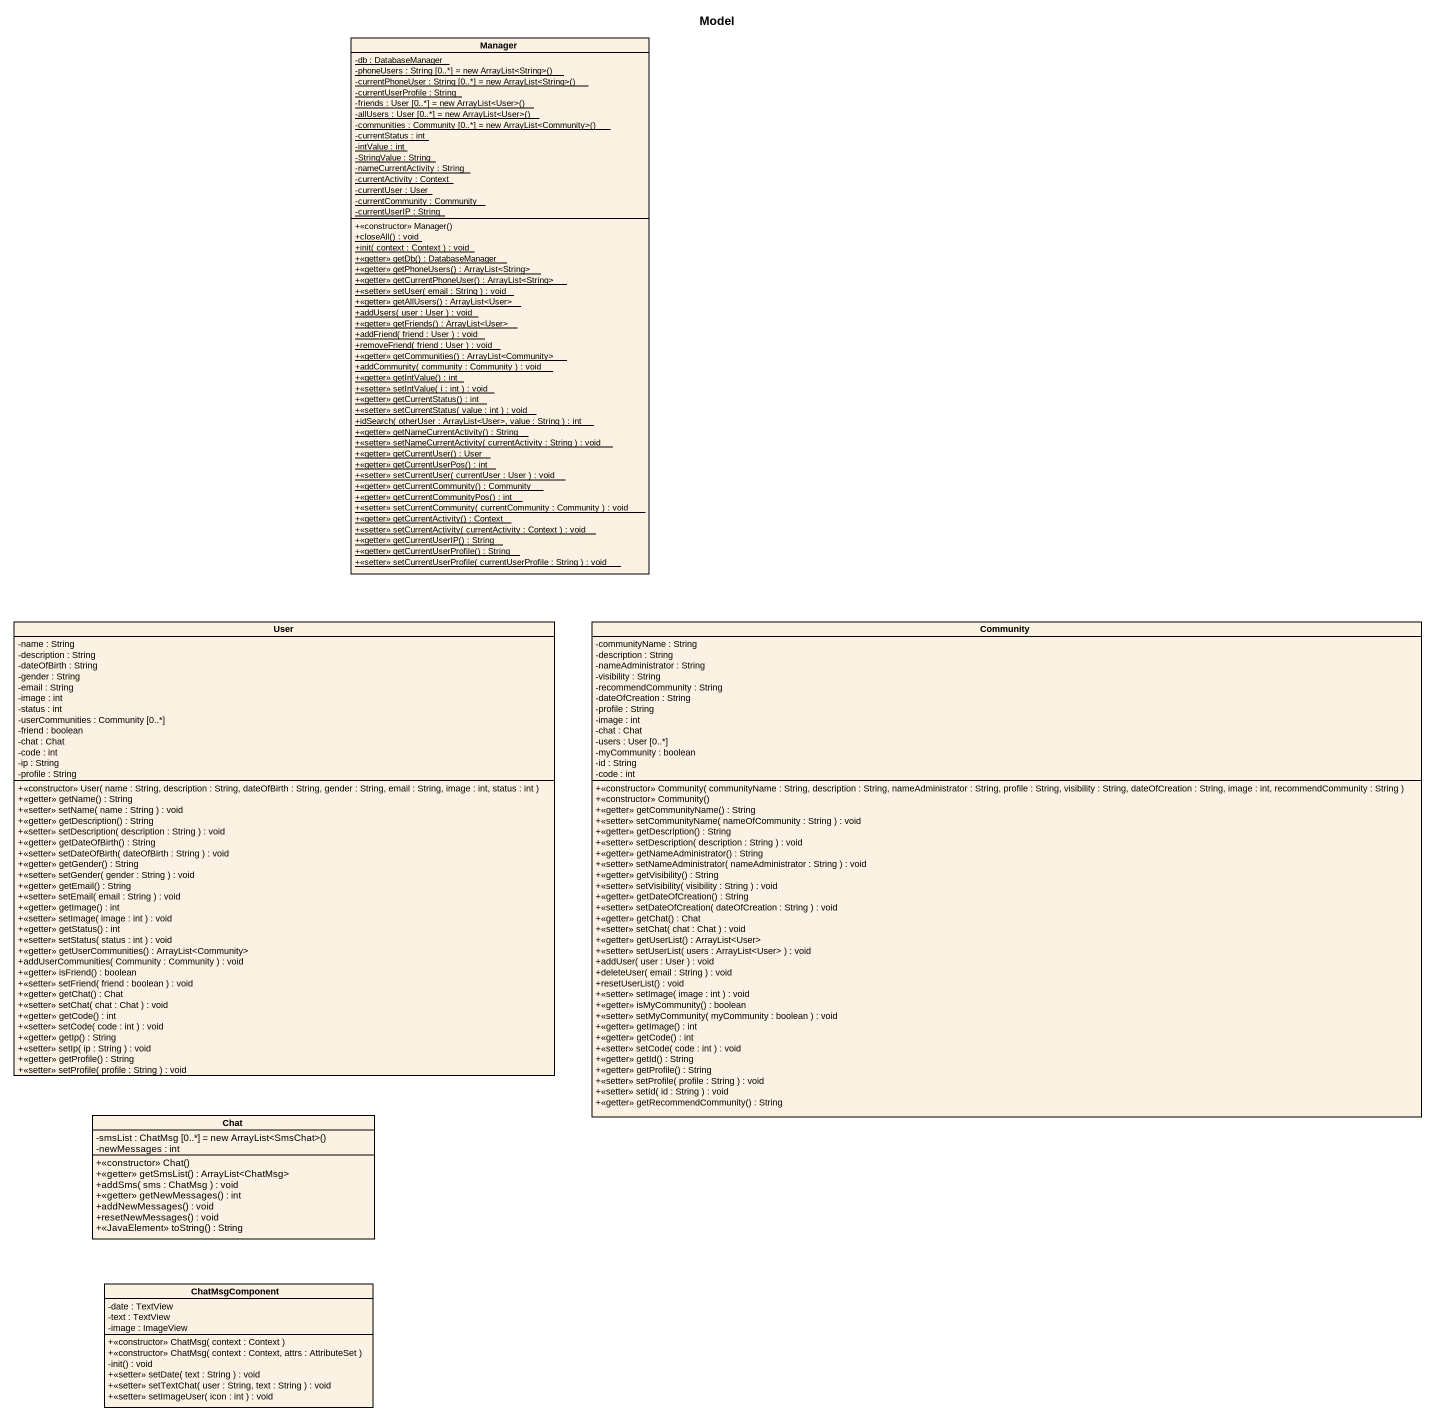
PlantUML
@startuml
title Model
hide circle
hide empty members
skinparam classAttributeIconSize 0
class Manager {
  {static} -db : DatabaseManager
  {static} {field} -phoneUsers : String [0..*] = new ArrayList<String>()
  {static} {field} -currentPhoneUser : String [0..*] = new ArrayList<String>()
  {static} -currentUserProfile : String
  {static} {field} -friends : User [0..*] = new ArrayList<User>()
  {static} {field} -allUsers : User [0..*] = new ArrayList<User>()
  {static} {field} -communities : Community [0..*] = new ArrayList<Community>()
  {static} -currentStatus : int
  {static} -intValue : int
  {static} -StringValue : String
  {static} -nameCurrentActivity : String
  {static} -currentActivity : Context
  {static} -currentUser : User
  {static} -currentCommunity : Community
  {static} -currentUserIP : String
  +<<constructor>> Manager()
  {static} +closeAll() : void
  {static} +init( context : Context ) : void
  {static} +<<getter>> getDb() : DatabaseManager
  {static} +<<getter>> getPhoneUsers() : ArrayList<String>
  {static} +<<getter>> getCurrentPhoneUser() : ArrayList<String>
  {static} +<<setter>> setUser( email : String ) : void
  {static} +<<getter>> getAllUsers() : ArrayList<User>
  {static} +addUsers( user : User ) : void
  {static} +<<getter>> getFriends() : ArrayList<User>
  {static} +addFriend( friend : User ) : void
  {static} +removeFriend( friend : User ) : void
  {static} +<<getter>> getCommunities() : ArrayList<Community>
  {static} +addCommunity( community : Community ) : void
  {static} +<<getter>> getIntValue() : int
  {static} +<<setter>> setIntValue( i : int ) : void
  {static} +<<getter>> getCurrentStatus() : int
  {static} +<<setter>> setCurrentStatus( value : int ) : void
  {static} +idSearch( otherUser : ArrayList<User>, value : String ) : int
  {static} +<<getter>> getNameCurrentActivity() : String
  {static} +<<setter>> setNameCurrentActivity( currentActivity : String ) : void
  {static} +<<getter>> getCurrentUser() : User
  {static} +<<getter>> getCurrentUserPos() : int
  {static} +<<setter>> setCurrentUser( currentUser : User ) : void
  {static} +<<getter>> getCurrentCommunity() : Community
  {static} +<<getter>> getCurrentCommunityPos() : int
  {static} +<<setter>> setCurrentCommunity( currentCommunity : Community ) : void
  {static} +<<getter>> getCurrentActivity() : Context
  {static} +<<setter>> setCurrentActivity( currentActivity : Context ) : void
  {static} +<<getter>> getCurrentUserIP() : String
  {static} +<<getter>> getCurrentUserProfile() : String
  {static} +<<setter>> setCurrentUserProfile( currentUserProfile : String ) : void
}
class User {
  -name : String
  -description : String
  -dateOfBirth : String
  -gender : String
  -email : String
  -image : int
  -status : int
  -userCommunities : Community [0..*]
  -friend : boolean
  -chat : Chat
  -code : int
  -ip : String
  -profile : String
  +<<constructor>> User( name : String, description : String, dateOfBirth : String, gender : String, email : String, image : int, status : int )
  +<<getter>> getName() : String
  +<<setter>> setName( name : String ) : void
  +<<getter>> getDescription() : String
  +<<setter>> setDescription( description : String ) : void
  +<<getter>> getDateOfBirth() : String
  +<<setter>> setDateOfBirth( dateOfBirth : String ) : void
  +<<getter>> getGender() : String
  +<<setter>> setGender( gender : String ) : void
  +<<getter>> getEmail() : String
  +<<setter>> setEmail( email : String ) : void
  +<<getter>> getImage() : int
  +<<setter>> setImage( image : int ) : void
  +<<getter>> getStatus() : int
  +<<setter>> setStatus( status : int ) : void
  +<<getter>> getUserCommunities() : ArrayList<Community>
  +addUserCommunities( Community : Community ) : void
  +<<getter>> isFriend() : boolean
  +<<setter>> setFriend( friend : boolean ) : void
  +<<getter>> getChat() : Chat
  +<<setter>> setChat( chat : Chat ) : void
  +<<getter>> getCode() : int
  +<<setter>> setCode( code : int ) : void
  +<<getter>> getIp() : String
  +<<setter>> setIp( ip : String ) : void
  +<<getter>> getProfile() : String
  +<<setter>> setProfile( profile : String ) : void
}
class Community {
  -communityName : String
  -description : String
  -nameAdministrator : String
  -visibility : String
  -recommendCommunity : String
  -dateOfCreation : String
  -profile : String
  -image : int
  -chat : Chat
  -users : User [0..*]
  -myCommunity : boolean
  -id : String
  -code : int
  +<<constructor>> Community( communityName : String, description : String, nameAdministrator : String, profile : String, visibility : String, dateOfCreation : String, image : int, recommendCommunity : String )
  +<<constructor>> Community()
  +<<getter>> getCommunityName() : String
  +<<setter>> setCommunityName( nameOfCommunity : String ) : void
  +<<getter>> getDescription() : String
  +<<setter>> setDescription( description : String ) : void
  +<<getter>> getNameAdministrator() : String
  +<<setter>> setNameAdministrator( nameAdministrator : String ) : void
  +<<getter>> getVisibility() : String
  +<<setter>> setVisibility( visibility : String ) : void
  +<<getter>> getDateOfCreation() : String
  +<<setter>> setDateOfCreation( dateOfCreation : String ) : void
  +<<getter>> getChat() : Chat
  +<<setter>> setChat( chat : Chat ) : void
  +<<getter>> getUserList() : ArrayList<User>
  +<<setter>> setUserList( users : ArrayList<User> ) : void
  +addUser( user : User ) : void
  +deleteUser( email : String ) : void
  +resetUserList() : void
  +<<setter>> setImage( image : int ) : void
  +<<getter>> isMyCommunity() : boolean
  +<<setter>> setMyCommunity( myCommunity : boolean ) : void
  +<<getter>> getImage() : int
  +<<getter>> getCode() : int
  +<<setter>> setCode( code : int ) : void
  +<<getter>> getId() : String
  +<<getter>> getProfile() : String
  +<<setter>> setProfile( profile : String ) : void
  +<<setter>> setId( id : String ) : void
  +<<getter>> getRecommendCommunity() : String
}
class Chat {
  {field} -smsList : ChatMsg [0..*] = new ArrayList<SmsChat>()
  -newMessages : int
  +<<constructor>> Chat()
  +<<getter>> getSmsList() : ArrayList<ChatMsg>
  +addSms( sms : ChatMsg ) : void
  +<<getter>> getNewMessages() : int
  +addNewMessages() : void
  +resetNewMessages() : void
  +<<JavaElement>> toString() : String
}
class ChatMsgComponent {
  -date : TextView
  -text : TextView
  -image : ImageView
  +<<constructor>> ChatMsg( context : Context )
  +<<constructor>> ChatMsg( context : Context, attrs : AttributeSet )
  -init() : void
  +<<setter>> setDate( text : String ) : void
  +<<setter>> setTextChat( user : String, text : String ) : void
  +<<setter>> setImageUser( icon : int ) : void
}
@enduml
